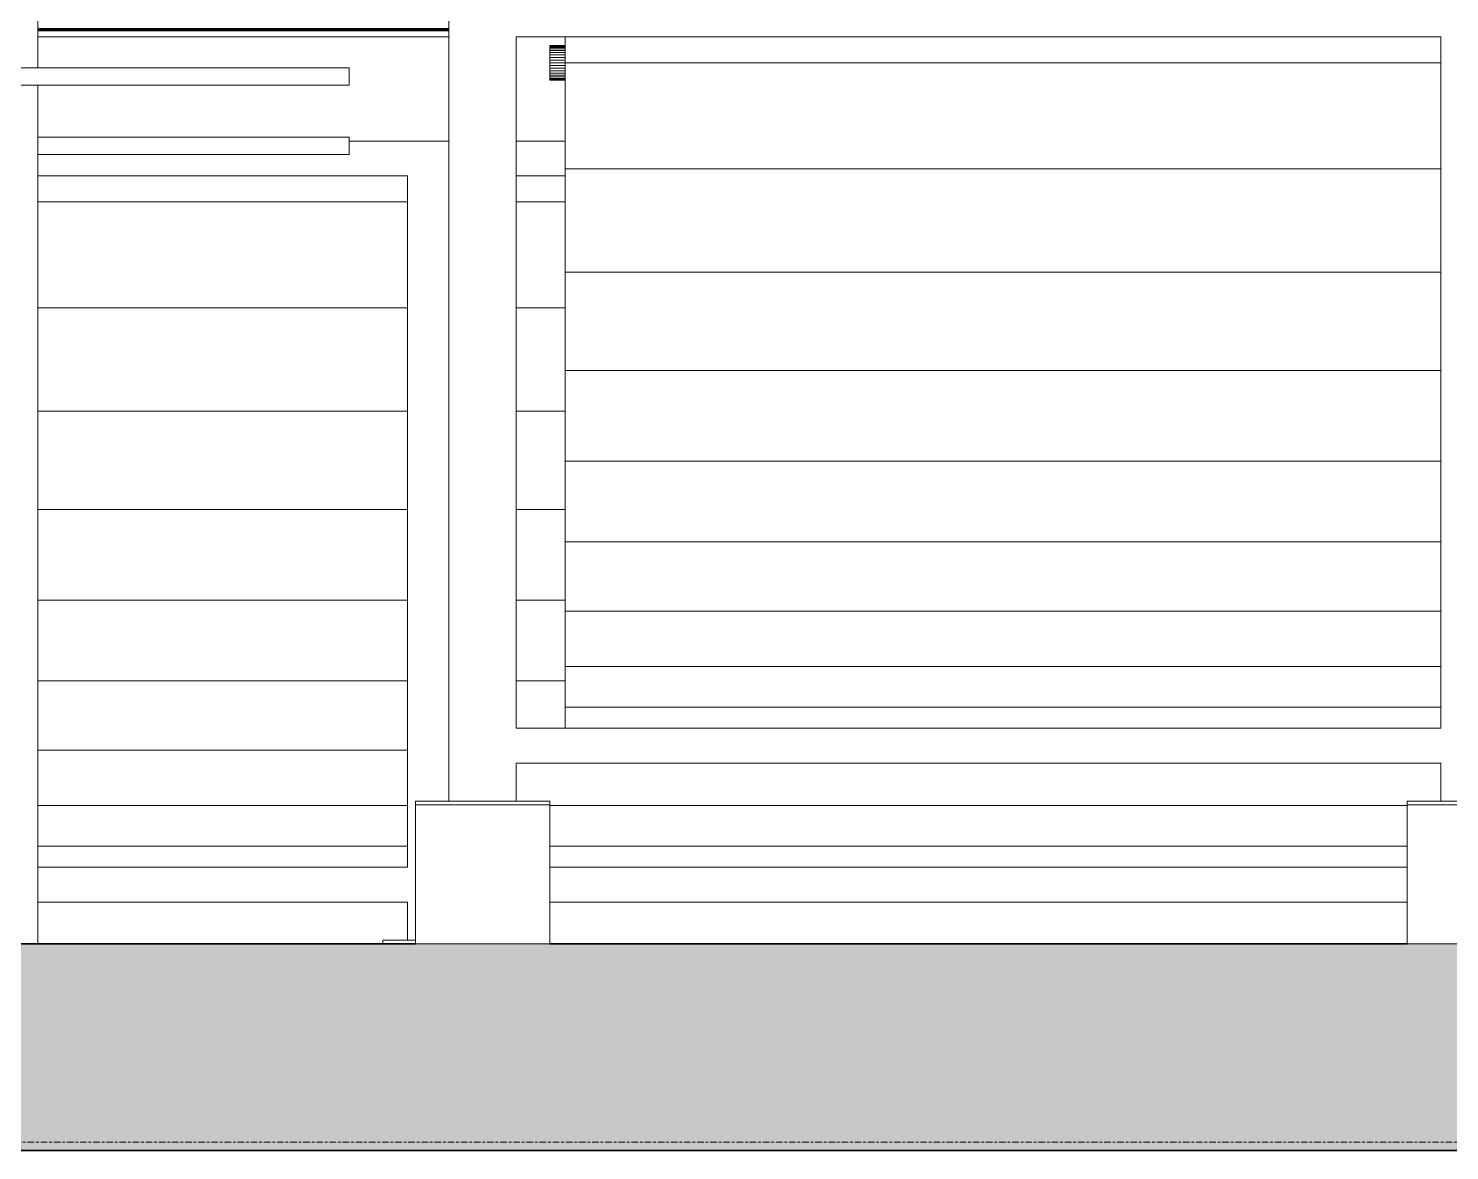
# Model space of a CAD drawing. Header units: centimetres. Extents: x -11896 to 2794, y -437 to 1921.
# Drawn here: x -10408.9 to -10065.2, y 44 to 315.3 of the extents above; entities that cross this region are included whole.
import ezdxf

# ---------------------------------------------------------------- set-up
doc = ezdxf.new("R2010")
doc.units = ezdxf.units.CM
doc.linetypes.add('Centre', pattern=[3.175, 0.635, -0.475, 1.59, -0.475])
for name, color, linetype, lineweight in [('A-FLOR', 7, 'Continuous', 9), ('A-FLOR-LEVL', 7, 'Continuous', 9), ('A-FLOR-PATT', 7, 'Continuous', 35), ('M-EQPM', 7, 'Continuous', 9)]:
    doc.layers.add(name, color=color, linetype=linetype, lineweight=lineweight)

# ---------------------------------------------------------------- blocks, each defined once
blk = doc.blocks.new('PQ_RVR_EST-01_ZZ_ZZ_MO_T_A_rvt-1-Sección 2-1')
at = {"layer": 'A-FLOR-PATT', "lineweight": 9, "true_color": 0x9a9a9a}
blk.add_hatch(color=253, dxfattribs=at).paths.add_polyline_path([(-11182.13, 44), (-5133.96, 44), (-5133.96, 94), (-11182.13, 94)])
at = {"layer": 'A-FLOR', "lineweight": 35}
for p, q in [((-10315.35, 94), (-10444.98, 94)), ((-10075.51, 94), (-10282.85, 94)), ((-11182.13, 44), (-5133.96, 44))]:
    blk.add_line(p, q, dxfattribs=at)
blk = doc.blocks.new('EQ-01-001 - EQ-01-001_dwg_Agrupar_952-1505048-Sección 2-1')
at = {"layer": 'M-EQPM', "color": 136, "true_color": 0x007f7f}
for p, q in [((-10406.65, 288.98), (-10331.37, 288.98)), ((-10406.65, 288.98), (-10331.37, 288.98)), ((-10406.65, 288.98), (-10331.37, 288.98)), ((-10331.37, 284.78), (-10331.37, 288.98)), ((-10331.37, 284.78), (-10331.37, 288.98)), ((-10406.65, 284.78), (-10331.37, 284.78)), ((-10331.37, 284.78), (-10406.65, 284.78))]:
    blk.add_line(p, q, dxfattribs=at)
at = {"layer": 'M-EQPM', "color": 136, "true_color": 0x007f7f, "flags": 128}
blk.add_lwpolyline([(-10331.37, 288.98), (-10331.37, 284.78), (-10406.65, 284.78)], dxfattribs=at)
blk = doc.blocks.new('EQ-01-001 - EQ-01-001_dwg_Agrupar_321-1505077-Sección 2-1')
at = {"layer": 'M-EQPM', "color": 251, "true_color": 0x656565}
for p, q in [((-10411.18, 305.78), (-10411.18, 378.34)), ((-10411.18, 305.78), (-10411.18, 378.34)), ((-10411.18, 378.34), (-10411.18, 305.78)), ((-10406.65, 305.78), (-10406.65, 378.34)), ((-10406.65, 378.34), (-10406.65, 305.78)), ((-10406.65, 305.78), (-10406.65, 378.34)), ((-10411.18, 94), (-10411.18, 301.58)), ((-10411.18, 94), (-10411.18, 301.58)), ((-10411.18, 301.58), (-10411.18, 94)), ((-10406.65, 94), (-10406.65, 301.58)), ((-10406.65, 301.58), (-10406.65, 94)), ((-10406.65, 94), (-10406.65, 301.58))]:
    blk.add_line(p, q, dxfattribs=at)
blk = doc.blocks.new('EQ-01-001 - EQ-01-001_dwg_Agrupar_688-1505083-Sección 2-1')
at = {"layer": 'M-EQPM', "color": 8, "true_color": 0x808080}
for p, q in [((-10331.37, 305.78), (-10444.98, 305.78)), ((-10444.98, 305.78), (-10331.37, 305.78)), ((-10444.98, 305.78), (-10331.37, 305.78)), ((-10331.37, 301.58), (-10331.37, 305.78)), ((-10331.37, 301.58), (-10331.37, 305.78)), ((-10331.37, 301.58), (-10444.98, 301.58)), ((-10331.37, 301.58), (-10444.98, 301.58))]:
    blk.add_line(p, q, dxfattribs=at)
at = {"layer": 'M-EQPM', "color": 8, "true_color": 0x808080, "flags": 128}
blk.add_lwpolyline([(-10331.37, 305.78), (-10331.37, 301.58), (-10444.98, 301.58)], dxfattribs=at)
blk = doc.blocks.new('EQ-01-001 - EQ-01-001_dwg_Agrupar_1649-1505084-Sección 2-1')
for name in ['EQ-01-001 - EQ-01-001_dwg_Agrupar_321-1505077-Sección 2-1', 'EQ-01-001 - EQ-01-001_dwg_Agrupar_688-1505083-Sección 2-1', 'EQ-01-001 - EQ-01-001_dwg_Agrupar_952-1505048-Sección 2-1']:
    blk.add_blockref(name, (0, 0))
blk = doc.blocks.new('EQ-01-001 - EQ-01-001_dwg_Agrupar_781-1505150-Sección 2-1')
blk.add_blockref('EQ-01-001 - EQ-01-001_dwg_Agrupar_1649-1505084-Sección 2-1', (0, 0))
blk = doc.blocks.new('EQ-01-001 - EQ-01-001_dwg-1504998-Sección 2-1')
blk.add_blockref('EQ-01-001 - EQ-01-001_dwg_Agrupar_781-1505150-Sección 2-1', (0, 0))
blk = doc.blocks.new('EQ-01-001 - EQ-01-001-1479796-Sección 2-1')
blk.add_blockref('EQ-01-001 - EQ-01-001_dwg-1504998-Sección 2-1', (0, 0))
blk = doc.blocks.new('EQ-01-003 - EQ-01-003_dwg_Agrupar_668-1504029-Sección 2-1')
at = {"layer": 'M-EQPM', "color": 251, "true_color": 0x656565}
for p, q in [((-10307.22, 321.64), (-10307.22, 128.44)), ((-10307.22, 321.64), (-10307.22, 128.44)), ((-10307.22, 321.64), (-10307.22, 128.44)), ((-10290.97, 146.08), (-10290.97, 313.24)), ((-10290.97, 313.24), (-10067.39, 313.24)), ((-10290.97, 313.24), (-10290.97, 146.08)), ((-10067.39, 313.24), (-10290.97, 313.24)), ((-10067.39, 146.08), (-10067.39, 313.24)), ((-10067.39, 146.08), (-10067.39, 313.24)), ((-10290.97, 146.08), (-10067.39, 146.08)), ((-10290.97, 128.44), (-10290.97, 137.68)), ((-10290.97, 137.68), (-10067.39, 137.68)), ((-10290.97, 128.44), (-10290.97, 137.68)), ((-10067.39, 137.68), (-10290.97, 137.68)), ((-10067.39, 137.68), (-10067.39, 128.44)), ((-10067.39, 137.68), (-10067.39, 128.44)), ((-10315.35, 127.6), (-10315.35, 128.44)), ((-10315.35, 128.44), (-10282.85, 128.44)), ((-10315.35, 128.44), (-10282.85, 128.44)), ((-10315.35, 127.6), (-10282.85, 127.6)), ((-10315.35, 127.6), (-10282.85, 127.6)), ((-10282.85, 127.6), (-10282.85, 128.44)), ((-10043.01, 128.44), (-10075.51, 128.44)), ((-10075.51, 128.44), (-10075.51, 127.6)), ((-10043.01, 128.44), (-10075.51, 128.44)), ((-10075.51, 128.44), (-10075.51, 127.6)), ((-10043.01, 127.6), (-10075.51, 127.6)), ((-10075.51, 127.6), (-10043.01, 127.6))]:
    blk.add_line(p, q, dxfattribs=at)
at = {"layer": 'M-EQPM', "color": 251, "true_color": 0x656565, "flags": 128}
for points in [[(-10290.97, 146.08), (-10067.39, 146.08), (-10290.97, 146.08), (-10290.97, 313.24), (-10067.39, 313.24), (-10067.39, 146.08)], [(-10290.97, 128.44), (-10290.97, 137.68), (-10067.39, 137.68), (-10067.39, 128.44)], [(-10282.85, 127.6), (-10282.85, 128.44), (-10315.35, 128.44), (-10315.35, 127.6)], [(-10315.35, 128.44), (-10315.35, 127.6), (-10282.85, 127.6), (-10282.85, 128.44)]]:
    blk.add_lwpolyline(points, dxfattribs=at)
blk.add_lwpolyline([(-10043.01, 128.44), (-10043.01, 127.6), (-10075.51, 127.6), (-10075.51, 128.44)], close=True, dxfattribs=at)
blk = doc.blocks.new('EQ-01-003 - EQ-01-003_dwg_Agrupar_666-1504030-Sección 2-1')
at = {"layer": 'M-EQPM', "color": 253, "true_color": 0x999999}
for p, q in [((-10279.11, 311.14), (-10282.85, 311.14)), ((-10282.85, 311.14), (-10282.85, 311.09)), ((-10282.85, 311.14), (-10282.85, 311.09)), ((-10282.85, 311.09), (-10282.85, 310.93)), ((-10279.11, 311.09), (-10282.85, 311.09)), ((-10282.85, 311.09), (-10282.85, 310.93)), ((-10279.11, 311.09), (-10282.85, 311.09)), ((-10282.85, 311.09), (-10282.85, 310.93)), ((-10282.85, 310.93), (-10282.85, 310.68)), ((-10279.11, 310.93), (-10282.85, 310.93)), ((-10282.85, 310.93), (-10282.85, 310.68)), ((-10282.85, 310.93), (-10279.11, 310.93)), ((-10282.85, 310.68), (-10282.85, 310.34)), ((-10279.11, 310.68), (-10282.85, 310.68)), ((-10282.85, 310.68), (-10282.85, 310.34)), ((-10279.11, 310.68), (-10282.85, 310.68)), ((-10282.85, 310.34), (-10282.85, 309.91)), ((-10279.11, 310.34), (-10282.85, 310.34)), ((-10282.85, 310.34), (-10282.85, 309.91)), ((-10279.11, 310.34), (-10282.85, 310.34)), ((-10282.85, 309.41), (-10282.85, 309.91)), ((-10279.11, 309.91), (-10282.85, 309.91)), ((-10282.85, 309.91), (-10282.85, 309.41)), ((-10282.85, 309.41), (-10282.85, 309.91)), ((-10282.85, 309.91), (-10279.11, 309.91)), ((-10282.85, 308.85), (-10282.85, 309.41)), ((-10279.11, 309.41), (-10282.85, 309.41)), ((-10279.11, 309.41), (-10282.85, 309.41)), ((-10282.85, 308.85), (-10282.85, 308.24)), ((-10279.11, 308.85), (-10282.85, 308.85)), ((-10282.85, 308.24), (-10282.85, 307.6)), ((-10279.11, 308.24), (-10282.85, 308.24)), ((-10282.85, 307.6), (-10282.85, 308.24)), ((-10282.85, 308.24), (-10279.11, 308.24)), ((-10282.85, 308.24), (-10282.85, 307.6)), ((-10282.85, 307.6), (-10282.85, 306.94)), ((-10279.11, 307.6), (-10282.85, 307.6)), ((-10279.11, 307.6), (-10282.85, 307.6)), ((-10282.85, 307.6), (-10282.85, 306.94)), ((-10282.85, 306.28), (-10282.85, 306.94)), ((-10279.11, 306.94), (-10282.85, 306.94)), ((-10279.11, 306.94), (-10282.85, 306.94)), ((-10282.85, 306.94), (-10282.85, 306.28)), ((-10282.85, 306.94), (-10282.85, 306.28)), ((-10282.85, 305.64), (-10282.85, 306.28)), ((-10279.11, 306.28), (-10282.85, 306.28)), ((-10282.85, 306.28), (-10279.11, 306.28)), ((-10282.85, 305.64), (-10282.85, 305.03)), ((-10279.11, 305.64), (-10282.85, 305.64)), ((-10279.11, 305.64), (-10282.85, 305.64)), ((-10279.11, 305.64), (-10282.85, 305.64)), ((-10282.85, 305.64), (-10282.85, 305.03)), ((-10282.85, 304.47), (-10282.85, 305.03)), ((-10279.11, 305.03), (-10282.85, 305.03)), ((-10282.85, 305.03), (-10279.11, 305.03)), ((-10282.85, 305.03), (-10282.85, 304.47)), ((-10282.85, 304.47), (-10282.85, 303.97)), ((-10279.11, 304.47), (-10282.85, 304.47)), ((-10279.11, 304.47), (-10282.85, 304.47)), ((-10282.85, 304.47), (-10282.85, 303.97)), ((-10282.85, 303.97), (-10282.85, 303.54)), ((-10279.11, 303.97), (-10282.85, 303.97)), ((-10282.85, 303.54), (-10282.85, 303.97)), ((-10282.85, 303.97), (-10279.11, 303.97)), ((-10282.85, 303.97), (-10282.85, 303.54)), ((-10282.85, 303.54), (-10282.85, 303.2)), ((-10279.11, 303.54), (-10282.85, 303.54)), ((-10279.11, 303.54), (-10282.85, 303.54)), ((-10282.85, 303.2), (-10282.85, 302.95)), ((-10279.11, 303.2), (-10282.85, 303.2)), ((-10282.85, 302.79), (-10282.85, 302.95)), ((-10279.11, 302.95), (-10282.85, 302.95)), ((-10282.85, 302.79), (-10282.85, 302.74)), ((-10282.85, 302.74), (-10282.85, 302.79)), ((-10279.11, 302.79), (-10282.85, 302.79)), ((-10279.11, 302.79), (-10282.85, 302.79)), ((-10279.11, 302.74), (-10282.85, 302.74)), ((-10282.85, 302.74), (-10279.11, 302.74))]:
    blk.add_line(p, q, dxfattribs=at)
at = {"layer": 'M-EQPM', "color": 253, "true_color": 0x999999, "flags": 128}
for points in [[(-10279.11, 311.14), (-10282.85, 311.14), (-10282.85, 311.09), (-10279.11, 311.09)], [(-10279.11, 311.14), (-10282.85, 311.14), (-10282.85, 311.09)], [(-10282.85, 310.68), (-10282.85, 310.93), (-10279.11, 310.93)], [(-10282.85, 310.34), (-10282.85, 310.68), (-10279.11, 310.68)], [(-10279.11, 310.34), (-10282.85, 310.34), (-10282.85, 309.91), (-10279.11, 309.91)], [(-10282.85, 309.41), (-10282.85, 308.85), (-10282.85, 309.41), (-10279.11, 309.41)], [(-10279.11, 308.24), (-10282.85, 308.24), (-10282.85, 308.85), (-10279.11, 308.85)], [(-10279.11, 308.85), (-10282.85, 308.85), (-10282.85, 308.24)], [(-10279.11, 306.94), (-10282.85, 306.94), (-10282.85, 307.6), (-10279.11, 307.6)], [(-10282.85, 306.28), (-10282.85, 305.64), (-10282.85, 306.28), (-10279.11, 306.28)], [(-10282.85, 305.64), (-10282.85, 305.03), (-10279.11, 305.03)], [(-10279.11, 304.47), (-10282.85, 304.47), (-10282.85, 305.03)], [(-10282.85, 304.47), (-10282.85, 303.97), (-10279.11, 303.97)], [(-10282.85, 303.54), (-10282.85, 303.2), (-10279.11, 303.2)], [(-10279.11, 303.54), (-10282.85, 303.54), (-10282.85, 303.2), (-10282.85, 302.95), (-10282.85, 302.79)], [(-10279.11, 302.95), (-10282.85, 302.95), (-10282.85, 303.2), (-10279.11, 303.2)], [(-10282.85, 302.79), (-10282.85, 302.95), (-10279.11, 302.95)], [(-10282.85, 302.79), (-10282.85, 302.74), (-10279.11, 302.74)], [(-10279.11, 302.79), (-10282.85, 302.79), (-10282.85, 302.74)]]:
    blk.add_lwpolyline(points, dxfattribs=at)
blk = doc.blocks.new('EQ-01-003 - EQ-01-003_dwg_Agrupar_667-1504031-Sección 2-1')
at = {"layer": 'M-EQPM', "color": 253, "true_color": 0x999999}
for p, q in [((-10279.11, 313.24), (-10279.11, 306.94)), ((-10279.11, 313.24), (-10279.11, 306.94)), ((-10279.11, 306.94), (-10279.11, 281.32)), ((-10067.39, 306.94), (-10279.11, 306.94)), ((-10279.11, 306.94), (-10279.11, 281.32)), ((-10279.11, 281.32), (-10279.11, 306.94)), ((-10279.11, 306.94), (-10067.39, 306.94)), ((-10279.11, 256.32), (-10279.11, 281.32)), ((-10279.11, 281.32), (-10067.39, 281.32)), ((-10067.39, 281.32), (-10279.11, 281.32)), ((-10279.11, 232.58), (-10279.11, 256.32)), ((-10279.11, 256.32), (-10067.39, 256.32)), ((-10279.11, 210.66), (-10279.11, 232.58)), ((-10279.11, 232.58), (-10067.39, 232.58)), ((-10279.11, 210.66), (-10279.11, 232.58)), ((-10067.39, 232.58), (-10279.11, 232.58)), ((-10279.11, 232.58), (-10279.11, 210.66)), ((-10279.11, 191.12), (-10279.11, 210.66)), ((-10279.11, 210.66), (-10067.39, 210.66)), ((-10279.11, 210.66), (-10279.11, 191.12)), ((-10279.11, 174.42), (-10279.11, 191.12)), ((-10279.11, 191.12), (-10067.39, 191.12)), ((-10279.11, 191.12), (-10067.39, 191.12)), ((-10279.11, 191.12), (-10067.39, 191.12)), ((-10279.11, 174.42), (-10279.11, 191.12)), ((-10279.11, 160.99), (-10279.11, 174.42)), ((-10279.11, 174.42), (-10067.39, 174.42)), ((-10279.11, 151.16), (-10279.11, 160.99)), ((-10279.11, 160.99), (-10067.39, 160.99)), ((-10279.11, 146.08), (-10279.11, 151.16)), ((-10279.11, 151.16), (-10067.39, 151.16)), ((-10067.39, 151.16), (-10279.11, 151.16)), ((-10279.11, 151.16), (-10279.11, 146.08))]:
    blk.add_line(p, q, dxfattribs=at)
at = {"layer": 'M-EQPM', "color": 253, "true_color": 0x999999, "flags": 128}
for points in [[(-10279.11, 313.24), (-10279.11, 306.94), (-10067.39, 306.94)], [(-10279.11, 281.32), (-10279.11, 256.32), (-10279.11, 281.32), (-10067.39, 281.32)], [(-10279.11, 232.58), (-10279.11, 256.32), (-10067.39, 256.32)], [(-10067.39, 232.58), (-10279.11, 232.58), (-10279.11, 256.32), (-10067.39, 256.32)], [(-10279.11, 146.08), (-10279.11, 151.16), (-10279.11, 160.99), (-10279.11, 174.42), (-10279.11, 191.12), (-10279.11, 210.66)], [(-10067.39, 160.99), (-10279.11, 160.99), (-10279.11, 174.42)], [(-10067.39, 151.16), (-10279.11, 151.16), (-10279.11, 160.99), (-10067.39, 160.99)]]:
    blk.add_lwpolyline(points, dxfattribs=at)
for points in [[(-10067.39, 210.66), (-10279.11, 210.66)], [(-10067.39, 174.42), (-10279.11, 174.42)]]:
    blk.add_lwpolyline(points, close=True, dxfattribs=at)
blk = doc.blocks.new('EQ-01-003 - EQ-01-003_dwg_Agrupar_677-1504040-Sección 2-1')
at = {"layer": 'M-EQPM', "color": 136, "true_color": 0x007f7f}
for p, q in [((-10075.51, 94), (-10075.51, 127.6)), ((-10075.51, 127.6), (-10043.01, 127.6)), ((-10075.51, 127.6), (-10043.01, 127.6)), ((-10075.51, 127.6), (-10075.51, 94)), ((-10043.01, 94), (-10043.01, 127.6)), ((-10043.01, 94), (-10043.01, 127.6)), ((-10043.01, 94), (-10075.51, 94)), ((-10043.01, 94), (-10075.51, 94))]:
    blk.add_line(p, q, dxfattribs=at)
at = {"layer": 'M-EQPM', "color": 136, "true_color": 0x007f7f, "flags": 128}
blk.add_lwpolyline([(-10043.01, 94), (-10075.51, 94), (-10075.51, 127.6), (-10043.01, 127.6)], close=True, dxfattribs=at)
blk = doc.blocks.new('EQ-01-003 - EQ-01-003_dwg_Agrupar_677-1504041-Sección 2-1')
at = {"layer": 'M-EQPM', "color": 136, "true_color": 0x007f7f}
for p, q in [((-10315.35, 94), (-10315.35, 127.6)), ((-10315.35, 127.6), (-10282.85, 127.6)), ((-10315.35, 127.6), (-10282.85, 127.6)), ((-10315.35, 127.6), (-10315.35, 94)), ((-10282.85, 94), (-10282.85, 127.6)), ((-10282.85, 94), (-10282.85, 127.6)), ((-10282.85, 94), (-10315.35, 94)), ((-10282.85, 94), (-10315.35, 94))]:
    blk.add_line(p, q, dxfattribs=at)
at = {"layer": 'M-EQPM', "color": 136, "true_color": 0x007f7f, "flags": 128}
blk.add_lwpolyline([(-10282.85, 94), (-10315.35, 94), (-10315.35, 127.6), (-10282.85, 127.6)], close=True, dxfattribs=at)
blk = doc.blocks.new('EQ-01-003 - EQ-01-003_dwg_Agrupar_676-1504043-Sección 2-1')
for name in ['EQ-01-003 - EQ-01-003_dwg_Agrupar_667-1504031-Sección 2-1', 'EQ-01-003 - EQ-01-003_dwg_Agrupar_668-1504029-Sección 2-1', 'EQ-01-003 - EQ-01-003_dwg_Agrupar_666-1504030-Sección 2-1', 'EQ-01-003 - EQ-01-003_dwg_Agrupar_677-1504041-Sección 2-1', 'EQ-01-003 - EQ-01-003_dwg_Agrupar_677-1504040-Sección 2-1']:
    blk.add_blockref(name, (0, 0))
blk = doc.blocks.new('EQ-01-003 - EQ-01-003_dwg-1504028-Sección 2-1')
blk.add_blockref('EQ-01-003 - EQ-01-003_dwg_Agrupar_676-1504043-Sección 2-1', (0, 0))
blk = doc.blocks.new('EQ-01-003 - EQ-01-003-1482412-Sección 2-1')
blk.add_blockref('EQ-01-003 - EQ-01-003_dwg-1504028-Sección 2-1', (0, 0))
blk = doc.blocks.new('EQ-01-005 - EQ-01-005_dwg_Agrupar_356-1507029-Sección 2-1')
at = {"layer": 'M-EQPM', "color": 251, "true_color": 0x656565}
for p, q in [((-10307.22, 288.04), (-10331.37, 288.04)), ((-10307.22, 288.04), (-10331.37, 288.04)), ((-10307.22, 288.04), (-10331.37, 288.04)), ((-10279.11, 288.04), (-10290.97, 288.04)), ((-10279.11, 288.04), (-10290.97, 288.04)), ((-10279.11, 288.04), (-10290.97, 288.04)), ((-10317.24, 279.64), (-10406.65, 279.64)), ((-10406.65, 279.64), (-10317.24, 279.64)), ((-10317.24, 279.64), (-10317.24, 112.48)), ((-10317.24, 279.64), (-10317.24, 112.48)), ((-10279.11, 279.64), (-10290.97, 279.64)), ((-10279.11, 279.64), (-10290.97, 279.64)), ((-10279.11, 279.64), (-10290.97, 279.64)), ((-10317.24, 112.48), (-10406.65, 112.48)), ((-10317.24, 112.48), (-10406.65, 112.48)), ((-10282.85, 112.48), (-10075.51, 112.48)), ((-10282.85, 112.48), (-10075.51, 112.48)), ((-10282.85, 112.48), (-10075.51, 112.48)), ((-10317.24, 104.08), (-10406.65, 104.08)), ((-10406.65, 104.08), (-10317.24, 104.08)), ((-10317.24, 94.84), (-10317.24, 104.08)), ((-10317.24, 104.08), (-10317.24, 94.84)), ((-10075.51, 104.08), (-10282.85, 104.08)), ((-10282.85, 104.08), (-10075.51, 104.08)), ((-10282.85, 104.08), (-10075.51, 104.08)), ((-10315.35, 94.84), (-10323.25, 94.84)), ((-10323.25, 94.84), (-10323.25, 94)), ((-10323.25, 94.84), (-10315.35, 94.84)), ((-10323.25, 94), (-10323.25, 94.84))]:
    blk.add_line(p, q, dxfattribs=at)
at = {"layer": 'M-EQPM', "color": 251, "true_color": 0x656565, "flags": 128}
for points in [[(-10406.65, 279.64), (-10317.24, 279.64), (-10317.24, 112.48), (-10406.65, 112.48)], [(-10406.65, 104.08), (-10317.24, 104.08), (-10317.24, 94.84)], [(-10323.25, 94), (-10323.25, 94.84), (-10315.35, 94.84)]]:
    blk.add_lwpolyline(points, dxfattribs=at)
blk = doc.blocks.new('EQ-01-005 - EQ-01-005_dwg_Agrupar_357-1507030-Sección 2-1')
at = {"layer": 'M-EQPM', "color": 253, "true_color": 0x999999}
for p, q in [((-10307.22, 315.27), (-10406.65, 315.27)), ((-10406.65, 315.27), (-10307.22, 315.27)), ((-10406.65, 315.21), (-10307.22, 315.21)), ((-10406.65, 315.21), (-10307.22, 315.21)), ((-10406.65, 315.21), (-10307.22, 315.21)), ((-10307.22, 315.17), (-10406.65, 315.17)), ((-10406.65, 315.14), (-10307.22, 315.14)), ((-10307.22, 315.14), (-10406.65, 315.14)), ((-10307.22, 315.14), (-10406.65, 315.14)), ((-10406.65, 315.06), (-10307.22, 315.06)), ((-10406.65, 315.06), (-10307.22, 315.06)), ((-10406.65, 315.06), (-10307.22, 315.06)), ((-10406.65, 314.97), (-10307.22, 314.97)), ((-10406.65, 314.97), (-10307.22, 314.97)), ((-10307.22, 314.97), (-10406.65, 314.97)), ((-10406.65, 314.88), (-10307.22, 314.88)), ((-10307.22, 314.88), (-10406.65, 314.88)), ((-10307.22, 314.88), (-10406.65, 314.88)), ((-10406.65, 314.79), (-10307.22, 314.77)), ((-10406.65, 314.79), (-10307.22, 314.77)), ((-10307.22, 314.77), (-10406.65, 314.79)), ((-10406.65, 314.73), (-10307.22, 314.72)), ((-10406.65, 314.73), (-10307.22, 314.72)), ((-10307.22, 314.72), (-10406.65, 314.73)), ((-10406.65, 314.67), (-10307.22, 314.67)), ((-10406.65, 314.67), (-10307.22, 314.67)), ((-10406.65, 314.67), (-10307.22, 314.67)), ((-10406.65, 313.24), (-10307.22, 313.24)), ((-10406.65, 313.24), (-10307.22, 313.24)), ((-10406.65, 313.24), (-10307.22, 313.24)), ((-10406.65, 273.34), (-10317.24, 273.34)), ((-10317.24, 273.34), (-10406.65, 273.34)), ((-10317.24, 273.34), (-10406.65, 273.34)), ((-10290.97, 273.34), (-10279.11, 273.34)), ((-10279.11, 273.34), (-10290.97, 273.34)), ((-10279.11, 273.34), (-10290.97, 273.34)), ((-10406.65, 247.72), (-10317.24, 247.72)), ((-10317.24, 247.72), (-10406.65, 247.72)), ((-10406.65, 247.72), (-10317.24, 247.72)), ((-10290.97, 247.72), (-10279.11, 247.72)), ((-10279.11, 247.72), (-10290.97, 247.72)), ((-10290.97, 247.72), (-10279.11, 247.72)), ((-10406.65, 222.72), (-10317.24, 222.72)), ((-10317.24, 222.72), (-10406.65, 222.72)), ((-10406.65, 222.72), (-10317.24, 222.72)), ((-10290.97, 222.72), (-10279.11, 222.72)), ((-10279.11, 222.72), (-10290.97, 222.72)), ((-10290.97, 222.72), (-10279.11, 222.72)), ((-10406.65, 198.98), (-10317.24, 198.98)), ((-10317.24, 198.98), (-10406.65, 198.98)), ((-10406.65, 198.98), (-10317.24, 198.98)), ((-10290.97, 198.98), (-10279.11, 198.98)), ((-10279.11, 198.98), (-10290.97, 198.98)), ((-10290.97, 198.98), (-10279.11, 198.98)), ((-10406.65, 177.06), (-10317.24, 177.06)), ((-10317.24, 177.06), (-10406.65, 177.06)), ((-10406.65, 177.06), (-10317.24, 177.06)), ((-10290.97, 177.06), (-10279.11, 177.06)), ((-10279.11, 177.06), (-10290.97, 177.06)), ((-10290.97, 177.06), (-10279.11, 177.06)), ((-10406.65, 157.52), (-10317.24, 157.52)), ((-10317.24, 157.52), (-10406.65, 157.52)), ((-10406.65, 157.52), (-10317.24, 157.52)), ((-10290.97, 157.52), (-10279.11, 157.52)), ((-10279.11, 157.52), (-10290.97, 157.52)), ((-10290.97, 157.52), (-10279.11, 157.52)), ((-10406.65, 140.82), (-10317.24, 140.82)), ((-10317.24, 140.82), (-10406.65, 140.82)), ((-10406.65, 140.82), (-10317.24, 140.82)), ((-10406.65, 127.39), (-10317.24, 127.39)), ((-10317.24, 127.39), (-10406.65, 127.39)), ((-10406.65, 127.39), (-10317.24, 127.39)), ((-10282.85, 127.39), (-10075.51, 127.39)), ((-10075.51, 127.39), (-10282.85, 127.39)), ((-10282.85, 127.39), (-10075.51, 127.39)), ((-10406.65, 117.56), (-10317.24, 117.56)), ((-10317.24, 117.56), (-10406.65, 117.56)), ((-10406.65, 117.56), (-10317.24, 117.56)), ((-10282.85, 117.56), (-10075.51, 117.56)), ((-10075.51, 117.56), (-10282.85, 117.56)), ((-10282.85, 117.56), (-10075.51, 117.56))]:
    blk.add_line(p, q, dxfattribs=at)
blk = doc.blocks.new('EQ-01-005 - EQ-01-005_dwg_133_CHILLER_dwg-1507034-Sección 2-1')
for name in ['EQ-01-005 - EQ-01-005_dwg_Agrupar_357-1507030-Sección 2-1', 'EQ-01-005 - EQ-01-005_dwg_Agrupar_356-1507029-Sección 2-1']:
    blk.add_blockref(name, (0, 0))
blk = doc.blocks.new('EQ-01-005 - EQ-01-005_dwg_Agrupar_320-1507037-Sección 2-1')
blk.add_blockref('EQ-01-005 - EQ-01-005_dwg_133_CHILLER_dwg-1507034-Sección 2-1', (0, 0))
blk = doc.blocks.new('EQ-01-005 - EQ-01-005_dwg-1507028-Sección 2-1')
blk.add_blockref('EQ-01-005 - EQ-01-005_dwg_Agrupar_320-1507037-Sección 2-1', (0, 0))
blk = doc.blocks.new('EQ-01-005 - EQ-01-005-1485178-Sección 2-1')
blk.add_blockref('EQ-01-005 - EQ-01-005_dwg-1507028-Sección 2-1', (0, 0))
blk = doc.blocks.new('PQ_RVR_MEP-01_ZZ_ZZ_MO_T_A_rvt-1-Sección 2-1')
at = {"layer": 'M-EQPM', "lineweight": 9}
for name in ['EQ-01-001 - EQ-01-001-1479796-Sección 2-1', 'EQ-01-003 - EQ-01-003-1482412-Sección 2-1', 'EQ-01-005 - EQ-01-005-1485178-Sección 2-1']:
    blk.add_blockref(name, (0, 0), dxfattribs=at)

msp = doc.modelspace()

# ---------------------------------------------------------------- hatches: boundary and pattern name
at = {"layer": 'A-FLOR-PATT', "lineweight": 9, "true_color": 0x9a9a9a}
msp.add_hatch(color=253, dxfattribs=at).paths.add_polyline_path([(-11388.747, 44), (-5133.963, 44), (-5133.963, 94), (-11388.747, 94)])

# ---------------------------------------------------------------- linework, layer by layer
at = {"layer": 'A-FLOR', "lineweight": 35}
for p, q in [((-10315.346, 94), (-10444.978, 94)), ((-10075.511, 94), (-10282.848, 94)), ((-11388.747, 44), (-5133.963, 44))]:
    msp.add_line(p, q, dxfattribs=at)
at = {"layer": 'A-FLOR-LEVL', "color": 253, "linetype": 'Centre', "true_color": 0xaaaaaa}
for p, q in [((-11896.135, 94), (-4860.713, 94)), ((-11896.135, 46.025), (-4860.713, 46.025))]:
    msp.add_line(p, q, dxfattribs=at)

# ---------------------------------------------------------------- block references
at = {"lineweight": 5}
for name in ['PQ_RVR_EST-01_ZZ_ZZ_MO_T_A_rvt-1-Sección 2-1', 'PQ_RVR_MEP-01_ZZ_ZZ_MO_T_A_rvt-1-Sección 2-1']:
    msp.add_blockref(name, (0, 0), dxfattribs=at)

doc.saveas('drawing.dxf')
